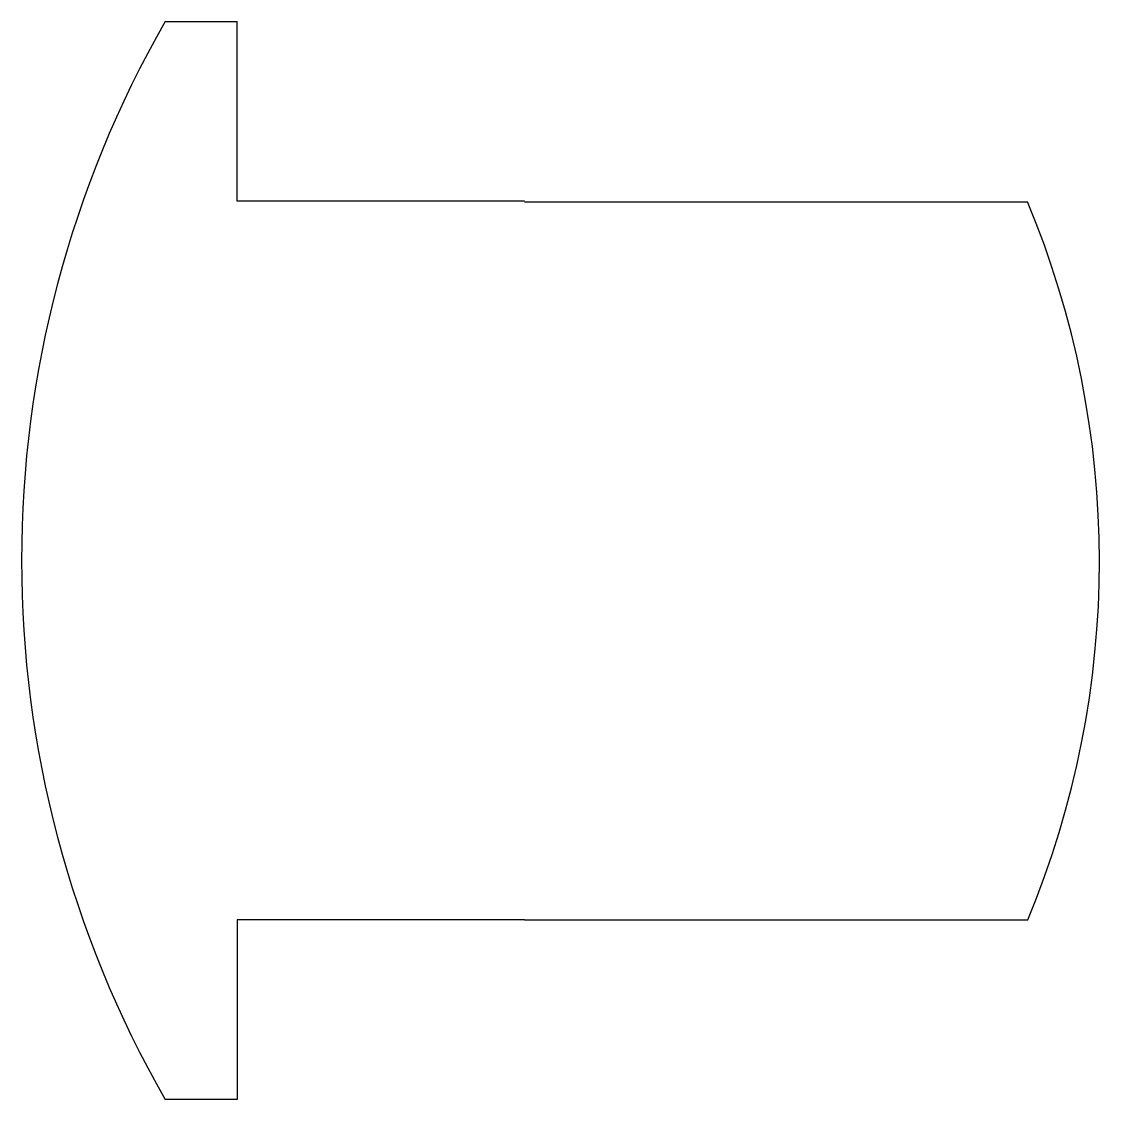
# Model space of a CAD drawing. Extents: x -70 to 80, y -75 to 75.
import ezdxf

# ---------------------------------------------------------------- set-up
doc = ezdxf.new("R2010")
doc.units = 0
doc.layers.add('Layer0', color=7, linetype='CONTINUOUS')

msp = doc.modelspace()

# ---------------------------------------------------------------- linework, layer by layer
at = {"layer": 'Layer0', "color": 3, "linetype": 'CONTINUOUS'}
for p, q in [((-50, 75), (-40, 75)), ((-40, 50), (-40, 75)), ((0, 50), (-40, 50)), ((0, 49.92), (70, 49.92)), ((0, -50), (-40, -50)), ((-40, -50), (-40, -75)), ((0, -50), (70.03, -50)), ((-40, -75), (-50, -75))]:
    msp.add_line(p, q, dxfattribs=at)
for centre, radius, start, end in [((80.63, 0), 150.63, 150.1372, 209.8628), ((-50, -0.08), 130, -22.584, 22.6199)]:
    msp.add_arc(centre, radius, start, end, dxfattribs=at)

doc.saveas('drawing.dxf')
